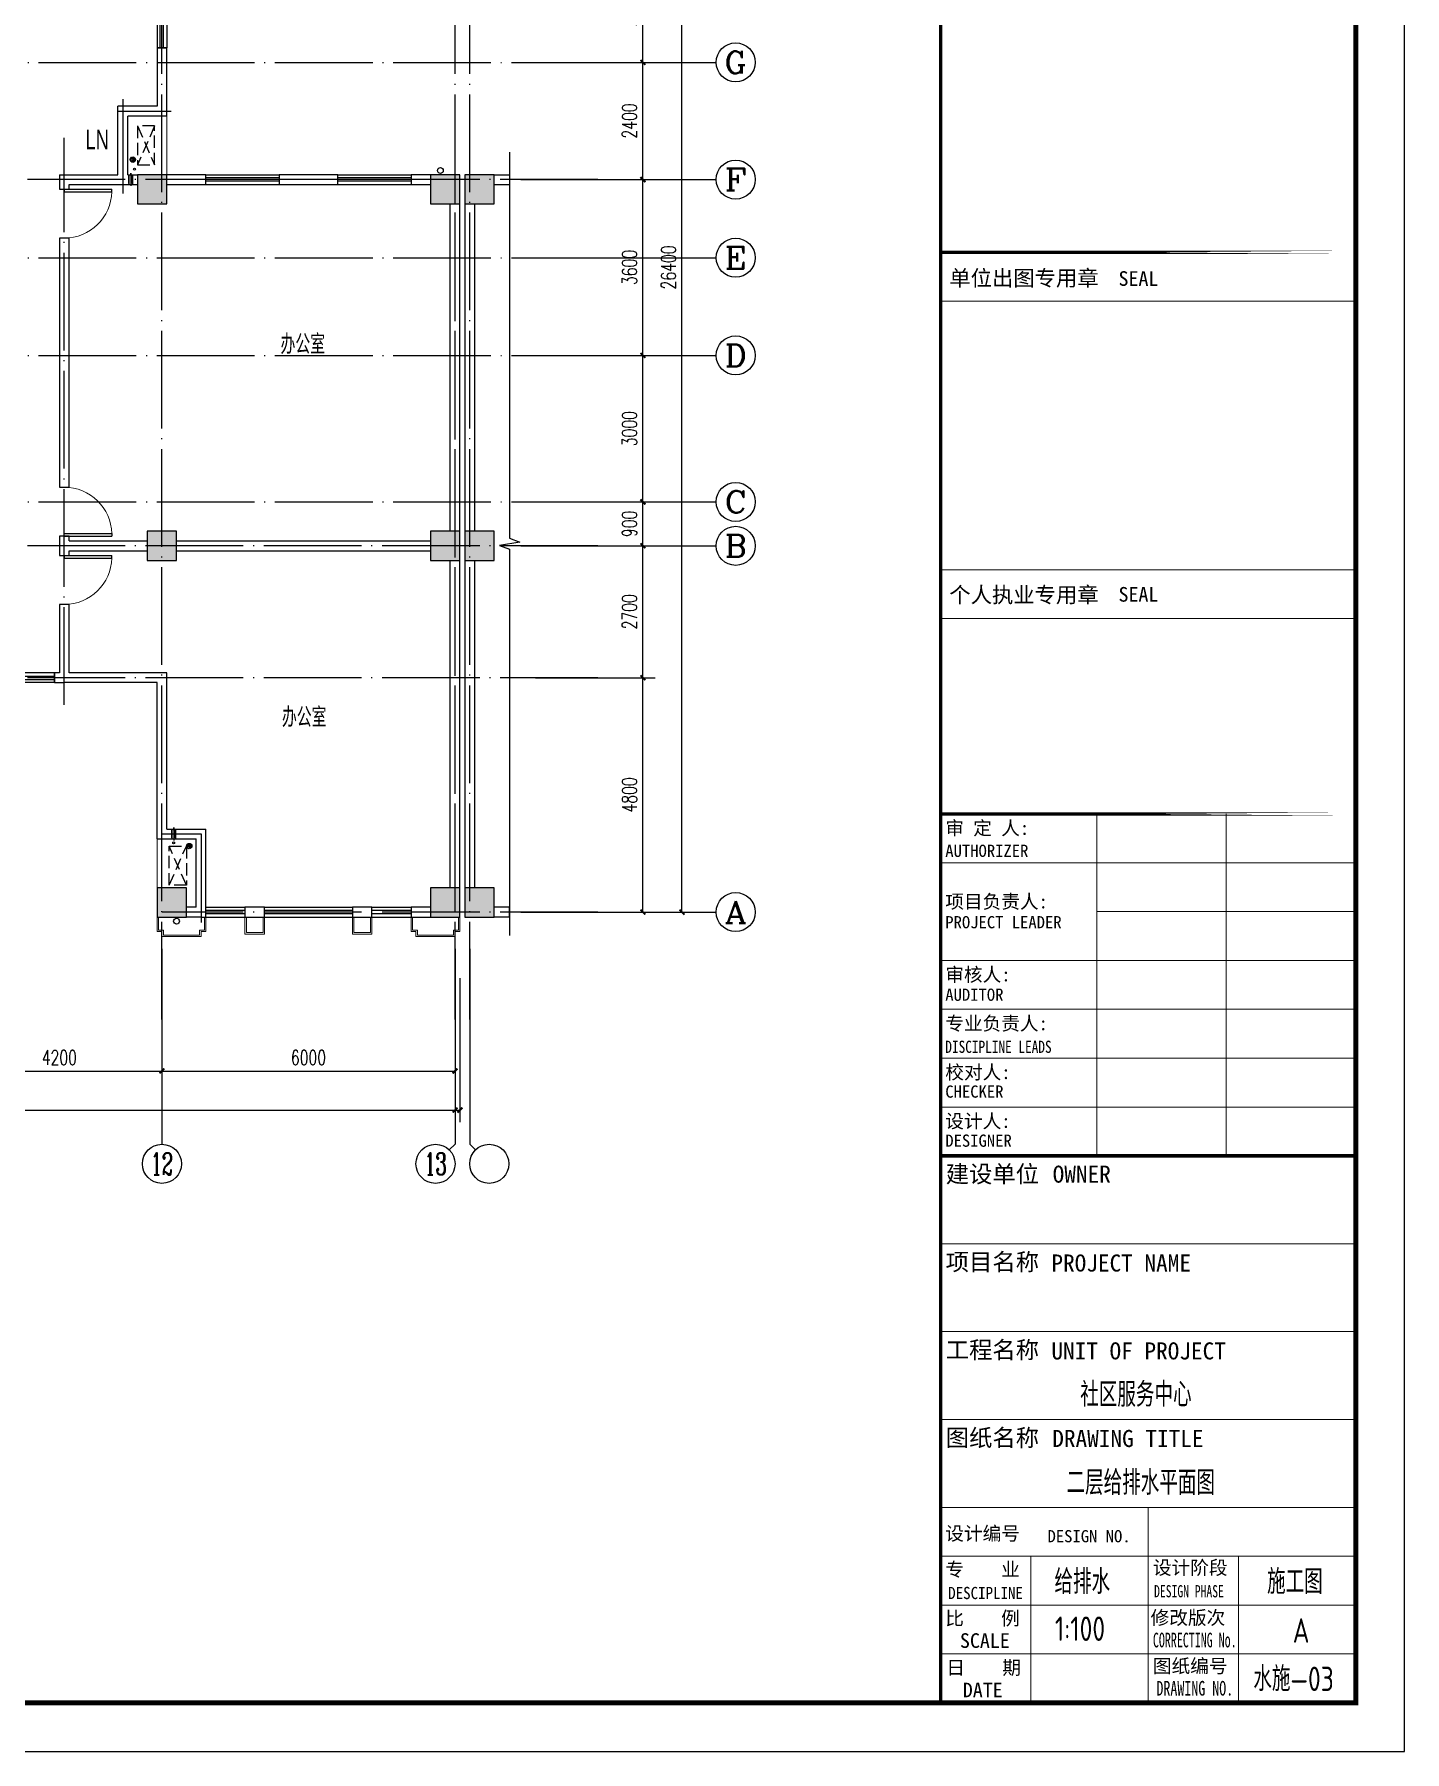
# Model space of a CAD drawing. Extents: x 888742 to 1277419, y 9079 to 622358.
# Drawn here: x 1095633 to 1123683, y 318801 to 353965 of the extents above; entities that cross this region are included whole.
import ezdxf
from ezdxf.enums import TextEntityAlignment as Align

# ---------------------------------------------------------------- set-up
doc = ezdxf.new("R2010")
doc.units = 0
doc.header["$LTSCALE"] = 1000
doc.header["$MEASUREMENT"] = 0
doc.linetypes.add('DASH', pattern=[0.35, 0.25, -0.1])
doc.linetypes.add('DOTE', pattern=[2.42, 2, -0.2, 0.02, -0.2])
for name, color, linetype in [('A_PLAN_FURNITURE', 8, 'Continuous'), ('AXIS', 3, 'Continuous'), ('AXIS_TEXT', 7, 'Continuous'), ('COLUMN', 2, 'Continuous'), ('DIM_SYMB', 3, 'Continuous'), ('DOTE', 14, 'DOTE'), ('PUB_HATCH', 252, 'Continuous'), ('PUB_TEXT', 7, 'Continuous'), ('PUB_TITLE', 4, 'Continuous'), ('RAIN', 220, 'Continuous'), ('sign', 2, 'Continuous'), ('TITLE-BLOCK-TEXT', 165, 'Continuous'), ('WALL', 2, 'Continuous'), ('WINDOW', 142, 'Continuous'), ('排水', 135, 'Continuous'), ('空调', 107, 'Continuous')]:
    doc.layers.add(name, color=color, linetype=linetype)
for name, color, linetype, lineweight in [('TITLE-BLOCK-BORDER', 135, 'Continuous', 13), ('厨房卫生间家具', 79, 'Continuous', 9), ('房间家具', 157, 'Continuous', 9), ('面积线', 41, 'Continuous', 20)]:
    doc.layers.add(name, color=color, linetype=linetype, lineweight=lineweight)
doc.styles.add('_TCH_AXIS', font='COMPLEX', dxfattribs={"bigfont": 'GBCBIG'})
doc.styles.add('_TCH_DIM_T3', font='SIMPLEX', dxfattribs={"width": 0.705882, "bigfont": 'GBCBIG'})
doc.styles.add('COMPLEX', font='COMPLEX')
doc.styles.add('hnurban', font='TSSDENG', dxfattribs={"width": 0.8, "bigfont": 'TSSDCHN'})
doc.styles.add('hztxt', font='zn02.shx', dxfattribs={"width": 0.8, "height": 400, "bigfont": 'zn01.shx'})
doc.styles.add('ZN01', font='zn02.shx', dxfattribs={"width": 0.7, "height": 3.5, "bigfont": 'zn01.shx'})
doc.styles.add('黑体', font='')
doc.styles.get('黑体').set_extended_font_data('SimHei')
doc.dimstyles.new('_TCH_ARCH&&100', dxfattribs={"dimtxt": 297.5, "dimasz": 100, "dimexe": 250, "dimexo": 300, "dimgap": 126.25, "dimtad": 1, "dimdec": 0, "dimzin": 0, "dimdsep": 46, "dimtxsty": '_TCH_DIM_T3', "dimblk": 'ARCHTICK', "dimcen": 0.09, "dimclrt": 7, "dimazin": 2, "dimtfac": 1, "dimtdec": 0, "dimtix": 1, "dimtmove": 2, "dimatfit": 3, "dimldrblk": 'ARCHTICK', "dimfxl": 1, "dimtolj": 1, "dimtzin": 0, "dimarcsym": 0})

# ---------------------------------------------------------------- blocks, each defined once
blk = doc.blocks.new('43t42')
at = {"layer": 'A_PLAN_FURNITURE', "linetype": 'DASH', "extrusion": (0, 0, -1)}
blk.add_lwpolyline([(-698650, 447037), (-697850, 447037), (-697850, 447387), (-698650, 447387)], close=True, dxfattribs=at)
at = {"layer": 'A_PLAN_FURNITURE', "linetype": 'DASH'}
for points in [[(698650, 447387), (697850, 447037)], [(698650, 447037), (697850, 447387)]]:
    blk.add_lwpolyline(points, dxfattribs=at)
blk = doc.blocks.new('Kongtiaodaong')
at = {"layer": '空调'}
for points in [[(1247663, -163218), (1247663, -163058), (1247663, -163038), (1247663, -163218), (1247663, -163238)], [(1247703, -163058), (1247703, -163008), (1247703, -163218), (1247703, -163268)], [(1247743, -163218), (1247743, -163058), (1247743, -163038), (1247743, -163218), (1247743, -163238)]]:
    blk.add_lwpolyline(points, dxfattribs=at)
blk = doc.blocks.new('1111')
at = {"layer": 'TITLE-BLOCK-BORDER'}
for p, q in [((1171219, 516438), (1171219, 555438)), ((1171219, 526738), (1162719, 526738)), ((1171219, 521238), (1162719, 521238)), ((1171219, 520238), (1162719, 520238)), ((1165919, 509238), (1165919, 516238)), ((1168569, 509238), (1168569, 516238)), ((1171219, 515238), (1162719, 515238)), ((1171219, 514238), (1165919, 514238)), ((1171219, 513238), (1162719, 513238)), ((1171219, 512238), (1162719, 512238)), ((1171219, 511238), (1162719, 511238)), ((1171219, 510238), (1162719, 510238)), ((1171219, 507438), (1162719, 507438)), ((1171219, 505638), (1162719, 505638)), ((1171219, 503838), (1162719, 503838)), ((1171219, 502038), (1162719, 502038)), ((1166969, 502038), (1166969, 498038)), ((1171219, 501038), (1162719, 501038)), ((1164569, 501038), (1164569, 498038)), ((1168819, 501038), (1168819, 498038)), ((1171219, 500038), (1162719, 500038)), ((1171219, 499038), (1162719, 499038))]:
    blk.add_line(p, q, dxfattribs=at)
at = {"layer": 'TITLE-BLOCK-BORDER', "const_width": 70}
for points in [[(1171219, 498038), (1171219, 555438), (1162719, 555438), (1162719, 498038), (1171219, 498038)], [(1171219, 527738), (1162719, 527738)], [(1171219, 527738), (1162719, 527738)], [(1171219, 516238), (1162719, 516238)]]:
    blk.add_lwpolyline(points, close=True, dxfattribs=at)
blk.add_lwpolyline([(1171219, 509238), (1162719, 509238)], dxfattribs=at)
at = {"layer": 'PUB_TEXT', "style": 'hnurban', "width": 0.8}
blk.add_text('社区服务中心', height=500, rotation=0, dxfattribs=at).set_placement((1166718, 504100), align=Align.CENTER)
for s, p in [('给排水', (1165050, 500268)), ('施工图', (1169403, 500268)), ('A', (1169928, 499268))]:
    blk.add_text(s, height=500, rotation=0, dxfattribs=at).set_placement(p)
at = {"layer": 'TITLE-BLOCK-TEXT', "style": '黑体'}
for s, height, p in [('单位出图专用章', 320, (1162899, 527052)), ('SEAL', 300, (1166362, 527052)), ('个人执业专用章', 320, (1162899, 520566)), ('SEAL', 300, (1166362, 520585)), ('审 定 人:', 280, (1162816, 515810)), ('AUTHORIZER', 250, (1162816, 515359)), ('项目负责人:', 280, (1162816, 514305)), ('PROJECT LEADER', 250, (1162816, 513897)), ('审核人:', 280, (1162816, 512810)), ('AUDITOR', 250, (1162816, 512413)), ('专业负责人:', 280, (1162816, 511810)), ('校对人:', 280, (1162816, 510810)), ('CHECKER', 250, (1162816, 510429)), ('设计人:', 280, (1162816, 509810)), ('DESIGNER', 250, (1162816, 509424)), ('建设单位', 350, (1162825, 508691)), ('OWNER', 350, (1165014, 508688)), ('项目名称', 350, (1162825, 506891)), ('PROJECT NAME', 350, (1164988, 506869)), ('工程名称', 350, (1162825, 505091)), ('UNIT OF PROJECT', 350, (1164988, 505069)), ('图纸名称', 350, (1162825, 503291)), ('DRAWING TITLE', 350, (1165006, 503276)), ('设计编号', 280, (1162816, 501366)), ('DESIGN NO.', 250, (1164909, 501325)), ('专    业', 280, (1162816, 500630)), ('设计阶段', 280, (1167066, 500666)), ('比    例', 280, (1162816, 499630)), ('修改版次', 280, (1167019, 499642)), ('SCALE', 300, (1163116, 499163)), ('图纸编号', 280, (1167066, 498653)), ('日    期', 280, (1162838, 498619)), ('DATE', 300, (1163175, 498151))]:
    blk.add_text(s, height=height, dxfattribs=at).set_placement(p)
for s, height, width, p in [('DISCIPLINE LEADS', 250, 0.8, (1162816, 511346)), ('DESCIPLINE', 250, 0.9, (1162875, 500162)), ('DESIGN PHASE', 250, 0.7, (1167090, 500198)), ('CORRECTING No.', 300, 0.6, (1167066, 499174)), ('DRAWING NO.', 300, 0.7, (1167138, 498186))]:
    blk.add_text(s, height=height, dxfattribs=dict(at, width=width)).set_placement(p)
blk = doc.blocks.new('_ArchTick')
at = {"color": 0, "linetype": 'ByBlock', "const_width": 0.4}
blk.add_lwpolyline([(-0.5, -0.5), (0.5, 0.5)], dxfattribs=at)
blk = doc.blocks.new('*D233')
at = {"layer": 'AXIS', "color": 0, "lineweight": -2, "transparency": 16777216}
for p, q in [((1094044, 334938), (1094044, 332488)), ((1098244, 334938), (1098244, 332488)), ((1094044, 332738), (1098244, 332738))]:
    blk.add_line(p, q, dxfattribs=at)
at = {"layer": 'Defpoints', "color": 0, "transparency": 16777216}
for p in [(1094044, 335238), (1098244, 335238), (1098244, 332738)]:
    blk.add_point(p, dxfattribs=at)
at = {"layer": 'AXIS', "color": 0, "lineweight": -2, "transparency": 16777216, "xscale": 100, "yscale": 100, "zscale": 100, "rotation": 180}
blk.add_blockref('_ArchTick', (1094044, 332738), dxfattribs=at)
at = {"layer": 'AXIS', "color": 0, "lineweight": -2, "transparency": 16777216, "xscale": 100, "yscale": 100, "zscale": 100}
blk.add_blockref('_ArchTick', (1098244, 332738), dxfattribs=at)
at = {"layer": 'AXIS', "color": 7, "transparency": 16777216, "insert": (1096144, 333013), "char_height": 297.5, "attachment_point": 5, "style": '_TCH_DIM_T3'}
blk.add_mtext('\\A1;4200', dxfattribs=at)
blk = doc.blocks.new('*D234')
at = {"layer": 'AXIS', "color": 0, "lineweight": -2, "transparency": 16777216}
for p, q in [((1098244, 334938), (1098244, 332488)), ((1104244, 334938), (1104244, 332488)), ((1098244, 332738), (1104244, 332738))]:
    blk.add_line(p, q, dxfattribs=at)
at = {"layer": 'Defpoints', "color": 0, "transparency": 16777216}
for p in [(1098244, 335238), (1104244, 335238), (1104244, 332738)]:
    blk.add_point(p, dxfattribs=at)
at = {"layer": 'AXIS', "color": 0, "lineweight": -2, "transparency": 16777216, "xscale": 100, "yscale": 100, "zscale": 100, "rotation": 180}
blk.add_blockref('_ArchTick', (1098244, 332738), dxfattribs=at)
at = {"layer": 'AXIS', "color": 0, "lineweight": -2, "transparency": 16777216, "xscale": 100, "yscale": 100, "zscale": 100}
blk.add_blockref('_ArchTick', (1104244, 332738), dxfattribs=at)
at = {"layer": 'AXIS', "color": 7, "transparency": 16777216, "insert": (1101244, 333013), "char_height": 297.5, "attachment_point": 5, "style": '_TCH_DIM_T3'}
blk.add_mtext('\\A1;6000', dxfattribs=at)
blk = doc.blocks.new('*D235')
at = {"layer": 'AXIS', "color": 0, "lineweight": -2, "transparency": 16777216}
for p, q in [((1050144, 334638), (1050144, 331688)), ((1104344, 334638), (1104344, 331688)), ((1050144, 331938), (1104344, 331938))]:
    blk.add_line(p, q, dxfattribs=at)
at = {"layer": 'Defpoints', "color": 0, "transparency": 16777216}
for p in [(1050144, 334938), (1104344, 334938), (1104344, 331938)]:
    blk.add_point(p, dxfattribs=at)
at = {"layer": 'AXIS', "color": 0, "lineweight": -2, "transparency": 16777216, "xscale": 100, "yscale": 100, "zscale": 100, "rotation": 180}
blk.add_blockref('_ArchTick', (1050144, 331938), dxfattribs=at)
at = {"layer": 'AXIS', "color": 0, "lineweight": -2, "transparency": 16777216, "xscale": 100, "yscale": 100, "zscale": 100}
blk.add_blockref('_ArchTick', (1104344, 331938), dxfattribs=at)
at = {"layer": 'AXIS', "color": 7, "transparency": 16777216, "insert": (1077244, 332213), "char_height": 297.5, "attachment_point": 5, "style": '_TCH_DIM_T3'}
blk.add_mtext('\\A1;54200', dxfattribs=at)
blk = doc.blocks.new('*D286')
at = {"layer": 'AXIS', "color": 0, "lineweight": -2, "transparency": 16777216}
for p, q in [((1105890, 340791), (1108340, 340791)), ((1108090, 335991), (1108090, 340791)), ((1105890, 335991), (1108340, 335991))]:
    blk.add_line(p, q, dxfattribs=at)
at = {"layer": 'Defpoints', "color": 0, "transparency": 16777216}
for p in [(1105590, 340791), (1108090, 340791), (1105590, 335991)]:
    blk.add_point(p, dxfattribs=at)
at = {"layer": 'AXIS', "color": 0, "lineweight": -2, "transparency": 16777216, "xscale": 100, "yscale": 100, "zscale": 100}
for p, rotation in [((1108090, 340791), 90), ((1108090, 335991), 270)]:
    blk.add_blockref('_ArchTick', p, dxfattribs=dict(at, rotation=rotation))
at = {"layer": 'AXIS', "color": 7, "transparency": 16777216, "insert": (1107815, 338391), "char_height": 297.5, "attachment_point": 5, "rotation": 90, "style": '_TCH_DIM_T3'}
blk.add_mtext('\\A1;4800', dxfattribs=at)
blk = doc.blocks.new('*D287')
at = {"layer": 'AXIS', "color": 0, "lineweight": -2, "transparency": 16777216}
for p, q in [((1105890, 343491), (1108340, 343491)), ((1108090, 340791), (1108090, 343491)), ((1105890, 340791), (1108340, 340791))]:
    blk.add_line(p, q, dxfattribs=at)
at = {"layer": 'Defpoints', "color": 0, "transparency": 16777216}
for p in [(1105590, 343491), (1108090, 343491), (1105590, 340791)]:
    blk.add_point(p, dxfattribs=at)
at = {"layer": 'AXIS', "color": 0, "lineweight": -2, "transparency": 16777216, "xscale": 100, "yscale": 100, "zscale": 100}
for p, rotation in [((1108090, 343491), 90), ((1108090, 340791), 270)]:
    blk.add_blockref('_ArchTick', p, dxfattribs=dict(at, rotation=rotation))
at = {"layer": 'AXIS', "color": 7, "transparency": 16777216, "insert": (1107815, 342141), "char_height": 297.5, "attachment_point": 5, "rotation": 90, "style": '_TCH_DIM_T3'}
blk.add_mtext('\\A1;2700', dxfattribs=at)
blk = doc.blocks.new('*D288')
at = {"layer": 'AXIS', "color": 0, "lineweight": -2, "transparency": 16777216}
for p, q in [((1105890, 344391), (1108340, 344391)), ((1108090, 343491), (1108090, 344391)), ((1105890, 343491), (1108340, 343491))]:
    blk.add_line(p, q, dxfattribs=at)
at = {"layer": 'Defpoints', "color": 0, "transparency": 16777216}
for p in [(1105590, 344391), (1108090, 344391), (1105590, 343491)]:
    blk.add_point(p, dxfattribs=at)
at = {"layer": 'AXIS', "color": 0, "lineweight": -2, "transparency": 16777216, "xscale": 100, "yscale": 100, "zscale": 100}
for p, rotation in [((1108090, 344391), 90), ((1108090, 343491), 270)]:
    blk.add_blockref('_ArchTick', p, dxfattribs=dict(at, rotation=rotation))
at = {"layer": 'AXIS', "color": 7, "transparency": 16777216, "insert": (1107815, 343941), "char_height": 297.5, "attachment_point": 5, "rotation": 90, "style": '_TCH_DIM_T3'}
blk.add_mtext('\\A1;900', dxfattribs=at)
blk = doc.blocks.new('*D289')
at = {"layer": 'AXIS', "color": 0, "lineweight": -2, "transparency": 16777216}
for p, q in [((1105890, 347391), (1108340, 347391)), ((1108090, 344391), (1108090, 347391)), ((1105890, 344391), (1108340, 344391))]:
    blk.add_line(p, q, dxfattribs=at)
at = {"layer": 'Defpoints', "color": 0, "transparency": 16777216}
for p in [(1105590, 347391), (1108090, 347391), (1105590, 344391)]:
    blk.add_point(p, dxfattribs=at)
at = {"layer": 'AXIS', "color": 0, "lineweight": -2, "transparency": 16777216, "xscale": 100, "yscale": 100, "zscale": 100}
for p, rotation in [((1108090, 347391), 90), ((1108090, 344391), 270)]:
    blk.add_blockref('_ArchTick', p, dxfattribs=dict(at, rotation=rotation))
at = {"layer": 'AXIS', "color": 7, "transparency": 16777216, "insert": (1107815, 345891), "char_height": 297.5, "attachment_point": 5, "rotation": 90, "style": '_TCH_DIM_T3'}
blk.add_mtext('\\A1;3000', dxfattribs=at)
blk = doc.blocks.new('*D290')
at = {"layer": 'AXIS', "color": 0, "lineweight": -2, "transparency": 16777216}
for p, q in [((1105890, 350991), (1108340, 350991)), ((1108090, 347391), (1108090, 350991)), ((1105890, 347391), (1108340, 347391))]:
    blk.add_line(p, q, dxfattribs=at)
at = {"layer": 'Defpoints', "color": 0, "transparency": 16777216}
for p in [(1105590, 350991), (1108090, 350991), (1105590, 347391)]:
    blk.add_point(p, dxfattribs=at)
at = {"layer": 'AXIS', "color": 0, "lineweight": -2, "transparency": 16777216, "xscale": 100, "yscale": 100, "zscale": 100}
for p, rotation in [((1108090, 350991), 90), ((1108090, 347391), 270)]:
    blk.add_blockref('_ArchTick', p, dxfattribs=dict(at, rotation=rotation))
at = {"layer": 'AXIS', "color": 7, "transparency": 16777216, "insert": (1107815, 349191), "char_height": 297.5, "attachment_point": 5, "rotation": 90, "style": '_TCH_DIM_T3'}
blk.add_mtext('\\A1;3600', dxfattribs=at)
blk = doc.blocks.new('*D291')
at = {"layer": 'AXIS', "color": 0, "lineweight": -2, "transparency": 16777216}
for p, q in [((1105890, 353391), (1108340, 353391)), ((1108090, 350991), (1108090, 353391)), ((1105890, 350991), (1108340, 350991))]:
    blk.add_line(p, q, dxfattribs=at)
at = {"layer": 'Defpoints', "color": 0, "transparency": 16777216}
for p in [(1105590, 353391), (1108090, 353391), (1105590, 350991)]:
    blk.add_point(p, dxfattribs=at)
at = {"layer": 'AXIS', "color": 0, "lineweight": -2, "transparency": 16777216, "xscale": 100, "yscale": 100, "zscale": 100}
for p, rotation in [((1108090, 353391), 90), ((1108090, 350991), 270)]:
    blk.add_blockref('_ArchTick', p, dxfattribs=dict(at, rotation=rotation))
at = {"layer": 'AXIS', "color": 7, "transparency": 16777216, "insert": (1107815, 352191), "char_height": 297.5, "attachment_point": 5, "rotation": 90, "style": '_TCH_DIM_T3'}
blk.add_mtext('\\A1;2400', dxfattribs=at)
blk = doc.blocks.new('*D292')
at = {"layer": 'AXIS', "color": 0, "lineweight": -2, "transparency": 16777216}
for p, q in [((1105890, 355591), (1108340, 355591)), ((1108090, 353391), (1108090, 355591)), ((1105890, 353391), (1108340, 353391))]:
    blk.add_line(p, q, dxfattribs=at)
at = {"layer": 'Defpoints', "color": 0, "transparency": 16777216}
for p in [(1105590, 355591), (1108090, 355591), (1105590, 353391)]:
    blk.add_point(p, dxfattribs=at)
at = {"layer": 'AXIS', "color": 0, "lineweight": -2, "transparency": 16777216, "xscale": 100, "yscale": 100, "zscale": 100}
for p, rotation in [((1108090, 355591), 90), ((1108090, 353391), 270)]:
    blk.add_blockref('_ArchTick', p, dxfattribs=dict(at, rotation=rotation))
at = {"layer": 'AXIS', "color": 7, "transparency": 16777216, "insert": (1107815, 354491), "char_height": 297.5, "attachment_point": 5, "rotation": 90, "style": '_TCH_DIM_T3'}
blk.add_mtext('\\A1;2200', dxfattribs=at)
blk = doc.blocks.new('*D294')
at = {"layer": 'AXIS', "color": 0, "lineweight": -2, "transparency": 16777216}
for p, q in [((1105890, 362391), (1109140, 362391)), ((1108890, 335991), (1108890, 362391)), ((1105890, 335991), (1109140, 335991))]:
    blk.add_line(p, q, dxfattribs=at)
at = {"layer": 'Defpoints', "color": 0, "transparency": 16777216}
for p in [(1105590, 362391), (1108890, 362391), (1105590, 335991)]:
    blk.add_point(p, dxfattribs=at)
at = {"layer": 'AXIS', "color": 0, "lineweight": -2, "transparency": 16777216, "xscale": 100, "yscale": 100, "zscale": 100}
for p, rotation in [((1108890, 362391), 90), ((1108890, 335991), 270)]:
    blk.add_blockref('_ArchTick', p, dxfattribs=dict(at, rotation=rotation))
at = {"layer": 'AXIS', "color": 7, "transparency": 16777216, "insert": (1108615, 349191), "char_height": 297.5, "attachment_point": 5, "rotation": 90, "style": '_TCH_DIM_T3'}
blk.add_mtext('\\A1;26400', dxfattribs=at)
blk = doc.blocks.new('*D353')
at = {"layer": 'AXIS', "color": 0, "lineweight": -2, "transparency": 16777216}
for p, q in [((1094044, 334938), (1094044, 332488)), ((1098244, 334938), (1098244, 332488)), ((1094044, 332738), (1098244, 332738))]:
    blk.add_line(p, q, dxfattribs=at)
at = {"layer": 'Defpoints', "color": 0, "transparency": 16777216}
for p in [(1094044, 335238), (1098244, 335238), (1098244, 332738)]:
    blk.add_point(p, dxfattribs=at)
at = {"layer": 'AXIS', "color": 0, "lineweight": -2, "transparency": 16777216, "xscale": 100, "yscale": 100, "zscale": 100, "rotation": 180}
blk.add_blockref('_ArchTick', (1094044, 332738), dxfattribs=at)
at = {"layer": 'AXIS', "color": 0, "lineweight": -2, "transparency": 16777216, "xscale": 100, "yscale": 100, "zscale": 100}
blk.add_blockref('_ArchTick', (1098244, 332738), dxfattribs=at)
at = {"layer": 'AXIS', "color": 7, "transparency": 16777216, "insert": (1096144, 333013), "char_height": 297.5, "attachment_point": 5, "style": '_TCH_DIM_T3'}
blk.add_mtext('\\A1;4200', dxfattribs=at)
blk = doc.blocks.new('*D354')
at = {"layer": 'AXIS', "color": 0, "lineweight": -2, "transparency": 16777216}
for p, q in [((1098244, 334938), (1098244, 332488)), ((1104244, 334938), (1104244, 332488)), ((1098244, 332738), (1104244, 332738))]:
    blk.add_line(p, q, dxfattribs=at)
at = {"layer": 'Defpoints', "color": 0, "transparency": 16777216}
for p in [(1098244, 335238), (1104244, 335238), (1104244, 332738)]:
    blk.add_point(p, dxfattribs=at)
at = {"layer": 'AXIS', "color": 0, "lineweight": -2, "transparency": 16777216, "xscale": 100, "yscale": 100, "zscale": 100, "rotation": 180}
blk.add_blockref('_ArchTick', (1098244, 332738), dxfattribs=at)
at = {"layer": 'AXIS', "color": 0, "lineweight": -2, "transparency": 16777216, "xscale": 100, "yscale": 100, "zscale": 100}
blk.add_blockref('_ArchTick', (1104244, 332738), dxfattribs=at)
at = {"layer": 'AXIS', "color": 7, "transparency": 16777216, "insert": (1101244, 333013), "char_height": 297.5, "attachment_point": 5, "style": '_TCH_DIM_T3'}
blk.add_mtext('\\A1;6000', dxfattribs=at)
blk = doc.blocks.new('*D355')
at = {"layer": 'AXIS', "color": 0, "lineweight": -2, "transparency": 16777216}
for p, q in [((1050244, 334638), (1050244, 331688)), ((1104244, 334638), (1104244, 331688)), ((1050244, 331938), (1104244, 331938))]:
    blk.add_line(p, q, dxfattribs=at)
at = {"layer": 'Defpoints', "color": 0, "transparency": 16777216}
for p in [(1050244, 334938), (1104244, 334938), (1104244, 331938)]:
    blk.add_point(p, dxfattribs=at)
at = {"layer": 'AXIS', "color": 0, "lineweight": -2, "transparency": 16777216, "xscale": 100, "yscale": 100, "zscale": 100, "rotation": 180}
blk.add_blockref('_ArchTick', (1050244, 331938), dxfattribs=at)
at = {"layer": 'AXIS', "color": 0, "lineweight": -2, "transparency": 16777216, "xscale": 100, "yscale": 100, "zscale": 100}
blk.add_blockref('_ArchTick', (1104244, 331938), dxfattribs=at)
at = {"layer": 'AXIS', "color": 7, "transparency": 16777216, "insert": (1077244, 332213), "char_height": 297.5, "attachment_point": 5, "style": '_TCH_DIM_T3'}
blk.add_mtext('\\A1;54000', dxfattribs=at)
blk = doc.blocks.new('$WINLIB2D$00000001')
at = {"color": 0}
for points in [[(-0.5, 0.5), (-0.5, -0.5)], [(-0.5, 0.5), (0.5, 0.5)], [(0.5, -0.5), (0.5, 0.5)], [(0.5, 0.167), (-0.5, 0.167)], [(0.5, -0.167), (-0.5, -0.167)], [(-0.5, -0.5), (0.5, -0.5)]]:
    blk.add_lwpolyline(points, dxfattribs=at)
blk = doc.blocks.new('$DorLib2D$00000001')
for p, q in [((0.45, 0.975), (0.5, 0.975)), ((0.45, 0), (0.45, 0.975)), ((0.5, 0), (0.5, 0.975)), ((0.5, 0), (0.45, 0))]:
    blk.add_line(p, q)
at = {"lineweight": 13}
blk.add_arc((0.475, 0), 0.975, 91.4693, 180, dxfattribs=at)
blk = doc.blocks.new('_AXISO')
blk.add_circle((0, 0), 0.5)
at = {"layer": 'AXIS_TEXT', "style": 'COMPLEX', "width": 1.041667}
blk.add_attdef('A', text='', height=0.56, dxfattribs=at).set_placement((-0.25, -0.28), (0.25, -0.28), align=Align.FIT)

msp = doc.modelspace()

# ---------------------------------------------------------------- hatches: boundary and pattern name
at = {"layer": 'PUB_HATCH'}
for points in [[(1097744, 350491.1), (1098344, 350491.1), (1098344, 351091.1), (1097744, 351091.1)], [(1103744, 350491.1), (1104344, 350491.1), (1104344, 351091.1), (1103744, 351091.1)], [(1104444, 350491.1), (1105044, 350491.1), (1105044, 351091.1), (1104444, 351091.1)], [(1097944, 343191.1), (1098544, 343191.1), (1098544, 343791.1), (1097944, 343791.1)], [(1103744, 343191.1), (1104344, 343191.1), (1104344, 343791.1), (1103744, 343791.1)], [(1104444, 343191.1), (1105044, 343191.1), (1105044, 343791.1), (1104444, 343791.1)], [(1098144, 335891.1), (1098744, 335891.1), (1098744, 336491.1), (1098144, 336491.1)], [(1103744.1, 335891.1), (1104344.1, 335891.1), (1104344.1, 336491.1), (1103744.1, 336491.1)], [(1104444.1, 335891.1), (1105044.1, 335891.1), (1105044.1, 336491.1), (1104444.1, 336491.1)]]:
    msp.add_hatch(color=256, dxfattribs=at).paths.add_polyline_path(points)
at = {"layer": '排水'}
h = msp.add_hatch(dxfattribs=at)
h.set_pattern_fill('ANSI31', color=252, scale=15, style=0)
h.set_pattern_definition([(45.0002847, (-381098.873, 1344134.456), (-16.83806388, 16.83789657), [])])
edge = h.paths.add_edge_path()
edge.add_arc((1097648.5, 351398.7), 55, 0, 360)
h = msp.add_hatch(dxfattribs=at)
h.set_pattern_fill('ANSI31', color=252, scale=15, style=0)
h.set_pattern_definition([(134.9997153, (2577551.012, 1330080.01), (16.83806388, 16.83789657), [])])
edge = h.paths.add_edge_path()
edge.add_arc((1098803.6, 337344.2), 55, 0, 360)

# ---------------------------------------------------------------- linework, layer by layer
at = {"layer": 'AXIS'}
for p, q in [((1105589.7, 353390.7), (1109589.7, 353390.7)), ((1105589.7, 350991.1), (1109589.7, 350991.1)), ((1105589.7, 349390.7), (1109589.7, 349390.7)), ((1105589.7, 347390.7), (1109589.7, 347390.7)), ((1105589.7, 344390.7), (1109589.7, 344390.7)), ((1105589.7, 343491.1), (1109589.7, 343491.1)), ((1105589.7, 335991.1), (1109589.7, 335991.1)), ((1098244, 335237.8), (1098244, 331237.8)), ((1104244, 335237.8), (1104244, 331237.8)), ((1104544, 335237.8), (1104544, 331237.8)), ((1104126.9, 331120.6), (1104244, 331237.8)), ((1104661.2, 331120.6), (1104544, 331237.8))]:
    msp.add_line(p, q, dxfattribs=at)
at = {"layer": 'COLUMN'}
for p, q in [((1098344, 351091.1), (1097744, 351091.1)), ((1097744, 351091.1), (1097744, 350491.1)), ((1098344, 350491.1), (1098344, 351091.1)), ((1104344, 351091.1), (1103744, 351091.1)), ((1103744, 351091.1), (1103744, 350491.1)), ((1104344, 350491.1), (1104344, 351091.1)), ((1105044, 351091.1), (1104444, 351091.1)), ((1104444, 351091.1), (1104444, 350491.1)), ((1105044, 350491.1), (1105044, 351091.1)), ((1097744, 350491.1), (1098344, 350491.1)), ((1103744, 350491.1), (1104344, 350491.1)), ((1104444, 350491.1), (1105044, 350491.1)), ((1098544, 343791.1), (1097944, 343791.1)), ((1097944, 343791.1), (1097944, 343191.1)), ((1098544, 343191.1), (1098544, 343791.1)), ((1104344, 343791.1), (1103744, 343791.1)), ((1103744, 343791.1), (1103744, 343191.1)), ((1104344, 343191.1), (1104344, 343791.1)), ((1105044, 343791.1), (1104444, 343791.1)), ((1104444, 343791.1), (1104444, 343191.1)), ((1105044, 343191.1), (1105044, 343791.1)), ((1097944, 343191.1), (1098544, 343191.1)), ((1103744, 343191.1), (1104344, 343191.1)), ((1104444, 343191.1), (1105044, 343191.1)), ((1098744, 336491.1), (1098144, 336491.1)), ((1098144, 336491.1), (1098144, 335891.1)), ((1098744, 335891.1), (1098744, 336491.1)), ((1104344.1, 336491.1), (1103744.1, 336491.1)), ((1103744.1, 336491.1), (1103744.1, 335891.1)), ((1104344.1, 335891.1), (1104344.1, 336491.1)), ((1105044.1, 336491.1), (1104444.1, 336491.1)), ((1104444.1, 336491.1), (1104444.1, 335891.1)), ((1105044.1, 335891.1), (1105044.1, 336491.1)), ((1098144, 335891.1), (1098744, 335891.1)), ((1103744.1, 335891.1), (1104344.1, 335891.1)), ((1104444.1, 335891.1), (1105044.1, 335891.1))]:
    msp.add_line(p, q, dxfattribs=at)
at = {"layer": 'DIM_SYMB'}
msp.add_lwpolyline([(1105362.3, 351554.8), (1105362.3, 343645.6), (1105572.3, 343569.2), (1105152.3, 343495.1), (1105362.3, 343420.6), (1105362.3, 335511.5)], dxfattribs=at)
at = {"layer": 'DOTE'}
for p, q in [((1098244, 333794.1, 0), (1098244, 363892.7, 0)), ((1104244, 333794.1, 0), (1104244, 363892.7, 0)), ((1104544, 333794.1, 0), (1104544, 363892.7)), ((1047318.5, 353390.7, 0), (1107169.6, 353390.7)), ((1097344, 352390.7), (1098430.1, 352390.7)), ((1097444, 352636.8), (1097444, 350708.7, 0)), ((1096244, 340232.9, 0), (1096244, 351847.1, 0)), ((1107169.6, 350991.1), (1094044, 350991.1, 0)), ((1104244, 350991.1, 0), (1098244, 350991.1, 0)), ((1104244.1, 335991.1, 0), (1104244, 350991.1, 0)), ((1047318.5, 349390.7), (1107169.6, 349390.7)), ((1047318.5, 347390.7, 0), (1107169.6, 347390.7)), ((1047318.5, 344390.7, 0), (1107169.6, 344390.7)), ((1107169.6, 343491.1, 0), (1047318.5, 343491.1)), ((1107169.6, 340791.1), (1093944, 340791.1, 0)), ((1098244, 337591.1, 0), (1099044, 337591.1)), ((1099044, 337591.1), (1099044, 335779.6)), ((1107169.6, 335991.1, 0), (1098244, 335991.1, 0))]:
    msp.add_line(p, q, dxfattribs=at)
at = {"layer": 'PUB_TITLE'}
msp.add_lwpolyline([(1039583, 318801), (1123683, 318801), (1123683, 378201), (1039583, 378201)], close=True, dxfattribs=at)
at = {"layer": 'PUB_TITLE', "const_width": 100}
msp.add_lwpolyline([(1042083, 319801), (1122683, 319801), (1122683, 377201), (1042083, 377201)], close=True, dxfattribs=at)
at = {"layer": 'RAIN'}
for centre in [(1103944, 351176.1), (1098544.1, 335806.1, 0)]:
    msp.add_circle(centre, 60, dxfattribs=at)
at = {"layer": 'WALL'}
for p, q in [((1098344, 353690.7), (1098144, 353690.7)), ((1098144, 353690.7), (1098144, 352490.7)), ((1098344, 352290.7), (1098344, 353690.7)), ((1098144, 352490.7), (1097344, 352490.7)), ((1097344, 351091.1), (1097344, 352490.7)), ((1098344, 352290.7), (1097544, 352290.7)), ((1097544, 351091.1), (1097544, 352290.7)), ((1096144, 351091.1), (1097344, 351091.1)), ((1096144, 351091.1), (1096144, 350791.1)), ((1097544, 351091.1), (1097744, 351091.1)), ((1099144.5, 351091.1), (1098344, 351091.1)), ((1099144.5, 350891.1), (1099144.5, 351091.1)), ((1101844, 351091.1), (1100644.5, 351091.1)), ((1100644.5, 351091.1), (1100644.5, 350891.1)), ((1101844, 350891.1), (1101844, 351091.1)), ((1103744, 351091.1), (1103344, 351091.1)), ((1103344, 351091.1), (1103344, 350891.1)), ((1105044, 351091.1), (1105362.3, 351091.1)), ((1105362.3, 351091.1), (1105362.3, 350891.1)), ((1096144, 350791.1), (1096344, 350791.1)), ((1096344, 350891.1), (1097444, 350891.1)), ((1096344, 350791.1), (1096344, 350891.1)), ((1097444, 350891.1), (1097744, 350891.1)), ((1098344, 350891.1), (1099144.5, 350891.1)), ((1100644.5, 350891.1), (1101844, 350891.1)), ((1103344, 350891.1), (1103744, 350891.1)), ((1105044, 350891.1), (1105362.3, 350891.1)), ((1104144, 343791.1), (1104144, 350491.1)), ((1104344, 343791.1), (1104344, 350491.1)), ((1104444, 350491.1), (1104444, 343791.1)), ((1104644, 350491.1), (1104644, 343791.1)), ((1096344, 349791.1), (1096144, 349791.1)), ((1096144, 349791.1), (1096144, 344691.1)), ((1096344, 344691.1), (1096344, 349791.1)), ((1096144, 344691.1), (1096344, 344691.1)), ((1096344, 343691.1), (1096144, 343691.1)), ((1096144, 343691.1), (1096144, 343491.1)), ((1096344, 343591.1), (1096344, 343691.1)), ((1096344, 343591.1), (1097944, 343591.1)), ((1098544, 343591.1), (1103744, 343591.1)), ((1096144, 343491.1), (1096144, 343291.1)), ((1096144, 343291.1), (1096344, 343291.1)), ((1096344, 343391.1), (1097944, 343391.1)), ((1096344, 343291.1), (1096344, 343391.1)), ((1098544, 343391.1), (1103744, 343391.1)), ((1104144.1, 336491.1), (1104144, 343191.1)), ((1104344.1, 336491.1), (1104344, 343191.1)), ((1104444, 343191.1), (1104444, 336491.1)), ((1104644, 343191.1), (1104644, 336491.1)), ((1096344, 342291.1), (1096144, 342291.1)), ((1096144, 342291.1), (1096144, 340891.1)), ((1096344, 340891.1), (1096344, 342291.1)), ((1096144, 340891.1), (1096044, 340891.1)), ((1096044, 340891.1), (1096044, 340691.1)), ((1098344, 340891.1), (1096344, 340891.1)), ((1098344, 337691.1), (1098344, 340891.1)), ((1096044, 340691.1), (1096244, 340691.1)), ((1098144, 340691.1), (1096244, 340691.1)), ((1098144, 337491.1), (1098144, 340691.1)), ((1098344, 337691.1), (1099144, 337691.1)), ((1099144, 336091.1), (1099144, 337691.1)), ((1098144, 337491.1), (1098944, 337491.1)), ((1098944, 336091.1), (1098944, 337491.1)), ((1098944, 336091.1), (1098744, 336091.1)), ((1099044, 335891.1), (1098744, 335891.1)), ((1099044, 335891.1), (1099144, 335891.1)), ((1099144, 335891.1), (1099144, 336091.1)), ((1100344, 336091.1), (1099944, 336091.1)), ((1099944, 336091.1), (1099944, 335891.1)), ((1099944, 335891.1), (1100344, 335891.1)), ((1100344, 335891.1), (1100344, 336091.1)), ((1102544, 336091.1), (1102144, 336091.1)), ((1102144, 336091.1), (1102144, 335891.1)), ((1102144, 335891.1), (1102544, 335891.1)), ((1102544, 335891.1), (1102544, 336091.1)), ((1103744.1, 336091.1), (1103344.1, 336091.1)), ((1103344.1, 336091.1), (1103344.1, 335891.1)), ((1103344.1, 335891.1), (1103744.1, 335891.1)), ((1105362.3, 336091.1), (1105044.1, 336091.1)), ((1105362.3, 335891.1), (1105044.1, 335891.1)), ((1105362.3, 335891.1), (1105362.3, 336091.1))]:
    msp.add_line(p, q, dxfattribs=at)
at = {"layer": '厨房卫生间家具'}
for p, q in [((1098244, 351091.1), (1098244, 352290.7)), ((1098344, 351091.1), (1098344, 352290.7)), ((1098144, 336491.1), (1098144, 337491.1)), ((1098244, 336491.1), (1098244, 337491.1))]:
    msp.add_line(p, q, dxfattribs=at)
at = {"layer": '房间家具'}
for points in [[(1099144, 335891.1), (1099144, 335591.1), (1099044, 335591.1), (1099044, 335491.1), (1098244, 335491.1), (1098244, 335591.1), (1098144, 335591.1), (1098144, 335891.1)], [(1099114.1, 335891.1), (1099114.1, 335621.1), (1099014.1, 335621.1), (1099014.1, 335521.1), (1098274.1, 335521.1), (1098274.1, 335621.1), (1098174.1, 335621.1), (1098174.1, 335891.1)], [(1099944, 335891.1), (1099944, 335541.1), (1100344, 335541.1), (1100344, 335891.1)], [(1099974, 335891.1), (1099974, 335571.1), (1100314, 335571.1), (1100314, 335891.1)], [(1102144, 335891.1), (1102144, 335541.1), (1102544, 335541.1), (1102544, 335891.1)], [(1102174, 335891.1), (1102174, 335571.1), (1102514, 335571.1), (1102514, 335891.1)], [(1104344.1, 335891.1), (1104344.1, 335591.1), (1104244.1, 335591.1), (1104244.1, 335491.1), (1103444.1, 335491.1), (1103444.1, 335591.1), (1103344.1, 335591.1), (1103344.1, 335891.1)], [(1104314.1, 335891.1), (1104314.1, 335621.1), (1104214.1, 335621.1), (1104214.1, 335521.1), (1103474.1, 335521.1), (1103474.1, 335621.1), (1103374.1, 335621.1), (1103374.1, 335891.1)]]:
    msp.add_lwpolyline(points, dxfattribs=at)
at = {"layer": '排水'}
for centre, radius in [((1097648.5, 351398.7), 55), ((1097684, 351201.1), 20), ((1098484.1, 337411.1), 20), ((1098803.6, 337344.2), 55)]:
    msp.add_circle(centre, radius, dxfattribs=at)

# ---------------------------------------------------------------- block references
msp.add_blockref('1111', (-48536.2, -178237.2))
at = {"xscale": -1, "rotation": 270.0000013206811}
msp.add_blockref('43t42', (650706.9, -346558.7), dxfattribs=at)
at = {"rotation": 270}
msp.add_blockref('43t42', (651356.9, 1035190.7), dxfattribs=at)
at = {"layer": 'AXIS'}
ref = msp.add_blockref('_AXISO', (1109989.7, 353390.7), dxfattribs=dict(at, xscale=800, yscale=800, zscale=800))
ref.add_attrib('A', 'G', dxfattribs={"layer": 'AXIS_TEXT', "height": 452.5, "style": '_TCH_AXIS', "width": 1.166667}).set_placement((1109763.4, 353164.4), (1110216, 353164.4), align=Align.FIT)
ref = msp.add_blockref('_AXISO', (1109989.7, 350991.1), dxfattribs=dict(at, xscale=800, yscale=800, zscale=800))
ref.add_attrib('A', 'F', dxfattribs={"layer": 'AXIS_TEXT', "height": 452.5, "style": '_TCH_AXIS', "width": 1.3125}).set_placement((1109763.4, 350764.8), (1110216, 350764.8), align=Align.FIT)
ref = msp.add_blockref('_AXISO', (1109989.7, 349390.7), dxfattribs=dict(at, xscale=800, yscale=800, zscale=800))
ref.add_attrib('A', 'E', dxfattribs={"layer": 'AXIS_TEXT', "height": 452.5, "style": '_TCH_AXIS', "width": 1.3125}).set_placement((1109763.4, 349164.4), (1110216, 349164.4), align=Align.FIT)
ref = msp.add_blockref('_AXISO', (1109989.7, 347390.7), dxfattribs=dict(at, xscale=800, yscale=800, zscale=800))
ref.add_attrib('A', 'D', dxfattribs={"layer": 'AXIS_TEXT', "height": 452.5, "style": '_TCH_AXIS', "width": 1.235294}).set_placement((1109763.4, 347164.4), (1110216, 347164.4), align=Align.FIT)
ref = msp.add_blockref('_AXISO', (1109989.7, 344390.7), dxfattribs=dict(at, xscale=800, yscale=800, zscale=800))
ref.add_attrib('A', 'C', dxfattribs={"layer": 'AXIS_TEXT', "height": 452.5, "style": '_TCH_AXIS', "width": 1.4}).set_placement((1109763.4, 344164.4), (1110216, 344164.4), align=Align.FIT)
ref = msp.add_blockref('_AXISO', (1109989.7, 343491.1), dxfattribs=dict(at, xscale=800, yscale=800, zscale=800))
ref.add_attrib('A', 'B', dxfattribs={"layer": 'AXIS_TEXT', "height": 452.5, "style": '_TCH_AXIS', "width": 1.235294}).set_placement((1109763.4, 343264.8), (1110216, 343264.8), align=Align.FIT)
ref = msp.add_blockref('_AXISO', (1109989.7, 335991.1), dxfattribs=dict(at, xscale=800, yscale=800, zscale=800))
ref.add_attrib('A', 'A', dxfattribs={"layer": 'AXIS_TEXT', "height": 452.5, "style": '_TCH_AXIS', "width": 1.166667}).set_placement((1109763.4, 335764.8), (1110216, 335764.8), align=Align.FIT)
ref = msp.add_blockref('_AXISO', (1098244, 330837.8), dxfattribs=dict(at, xscale=800, yscale=800, zscale=800))
ref.add_attrib('A', '12', dxfattribs={"layer": 'AXIS_TEXT', "height": 452.55, "style": '_TCH_AXIS', "width": 0.724138}).set_placement((1098017.8, 330611.5), (1098470.3, 330611.5), align=Align.FIT)
ref = msp.add_blockref('_AXISO', (1103844, 330837.8), dxfattribs=dict(at, xscale=800, yscale=800, zscale=800))
ref.add_attrib('A', '13', dxfattribs={"layer": 'AXIS_TEXT', "height": 452.55, "style": '_TCH_AXIS', "width": 0.724138}).set_placement((1103617.8, 330611.5), (1104070.3, 330611.5), align=Align.FIT)
at = {"layer": 'AXIS', "xscale": 800, "yscale": 800, "zscale": 800}
msp.add_blockref('_AXISO', (1104944, 330837.8), dxfattribs=at)
at = {"layer": 'WINDOW'}
for name, p, xscale, yscale, zscale, rotation in [('$WINLIB2D$00000001', (1098244, 354490.7), 1600, 200, 1600, 270.0000100867019), ('$WINLIB2D$00000001', (1099894.5, 350991.1), 1500, -200, 1500, 2.376836882483227e-07), ('$WINLIB2D$00000001', (1102594, 350991.1), 1500, -200, 1500, 2.376836882483227e-07), ('$DorLib2D$00000001', (1096244, 350291.1), 1000, -1000, 1000, 90.00000045138123), ('$DorLib2D$00000001', (1096244, 344191.1), -1000, -1000, -1000, 90.00000045138123), ('$DorLib2D$00000001', (1096244, 342791.1), 1000, -1000, 1000, 90.00000045137843), ('$WINLIB2D$00000001', (1095294, 340791.1), 1500, 200, 1500, 179.9999998670997), ('$WINLIB2D$00000001', (1099544, 335991.1), -800, 200, -800, 180.0000000007703), ('$WINLIB2D$00000001', (1101244, 335991.1), -1800, 200, -1800, 180.0000000007703), ('$WINLIB2D$00000001', (1102944.1, 335991.1), -800, 200, -800, 180.0000000007703)]:
    msp.add_blockref(name, p, dxfattribs=dict(at, xscale=xscale, yscale=yscale, zscale=zscale, rotation=rotation))
at = {"layer": '面积线', "xscale": -1}
for p in [(2345307.4, 514129.1), (2346187.4, 500729.1)]:
    msp.add_blockref('Kongtiaodaong', p, dxfattribs=at)

# ---------------------------------------------------------------- texts
at = {"layer": 'PUB_TEXT'}
for s, style, width, p in [('LN', 'ZN01', 0.7, (1096679.9, 351611.5)), ('办公室', 'hztxt', 0.8, (1100671.6, 347418.9)), ('办公室', 'hztxt', 0.8, (1100700.7, 339781.7))]:
    msp.add_text(s, height=400, dxfattribs=dict(at, style=style, width=width)).set_placement(p)
at = {"layer": 'PUB_TEXT', "color": 1, "style": 'hnurban', "width": 0.8}
msp.add_text('二层给排水平面图', height=500, rotation=0, dxfattribs=at).set_placement((1118280.9, 324059.4), align=Align.CENTER)
msp.add_text('1:100', height=500, rotation=0, dxfattribs=at).set_placement((1116523.2, 321068.4))
at = {"layer": 'sign', "color": 1, "style": 'hnurban', "width": 0.8}
msp.add_text('水施—03', height=500, rotation=0, dxfattribs=at).set_placement((1120585, 320041.9))

# ---------------------------------------------------------------- dimensions: what is measured, and where the dimension line sits
at = {"layer": 'AXIS'}
for p1, p2, distance, picture, middle in [((1105589.7, 335991.1), (1105589.7, 362390.7), -3300, '*D294', (1108614.7, 349190.9)), ((1105589.7, 353390.7), (1105589.7, 355590.7), -2500, '*D292', (1107814.7, 354490.7)), ((1105589.7, 350991.1), (1105589.7, 353390.7), -2500, '*D291', (1107814.7, 352190.9)), ((1105589.7, 347390.7), (1105589.7, 350991.1), -2500, '*D290', (1107814.7, 349190.9)), ((1105589.7, 344390.7), (1105589.7, 347390.7), -2500, '*D289', (1107814.7, 345890.7)), ((1105589.7, 343491.1), (1105589.7, 344390.7), -2500, '*D288', (1107814.7, 343940.9)), ((1105589.7, 340791.1), (1105589.7, 343491.1), -2500, '*D287', (1107814.7, 342141.1)), ((1105589.7, 335991.1), (1105589.7, 340791.1), -2500, '*D286', (1107814.7, 338391.1)), ((1094044, 335237.8), (1098244, 335237.8), -2500, '*D233', (1096144, 333012.8)), ((1094044, 335237.8), (1098244, 335237.8), -2500, '*D353', (1096144, 333012.8)), ((1098244, 335237.8), (1104244, 335237.8), -2500, '*D234', (1101244, 333012.8)), ((1098244, 335237.8), (1104244, 335237.8), -2500, '*D354', (1101244, 333012.8)), ((1050144, 334937.8), (1104344.1, 334937.8), -3000, '*D235', (1077244, 332212.8)), ((1050244, 334937.8), (1104244, 334937.8), -3000, '*D355', (1077244, 332212.8))]:
    dim = msp.add_aligned_dim(p1=p1, p2=p2, distance=distance, dimstyle='_TCH_ARCH&&100', dxfattribs=at)
    dim.commit()
    dim.dimension.update_dxf_attribs({"geometry": picture, "text_midpoint": middle})

doc.saveas('drawing.dxf')
